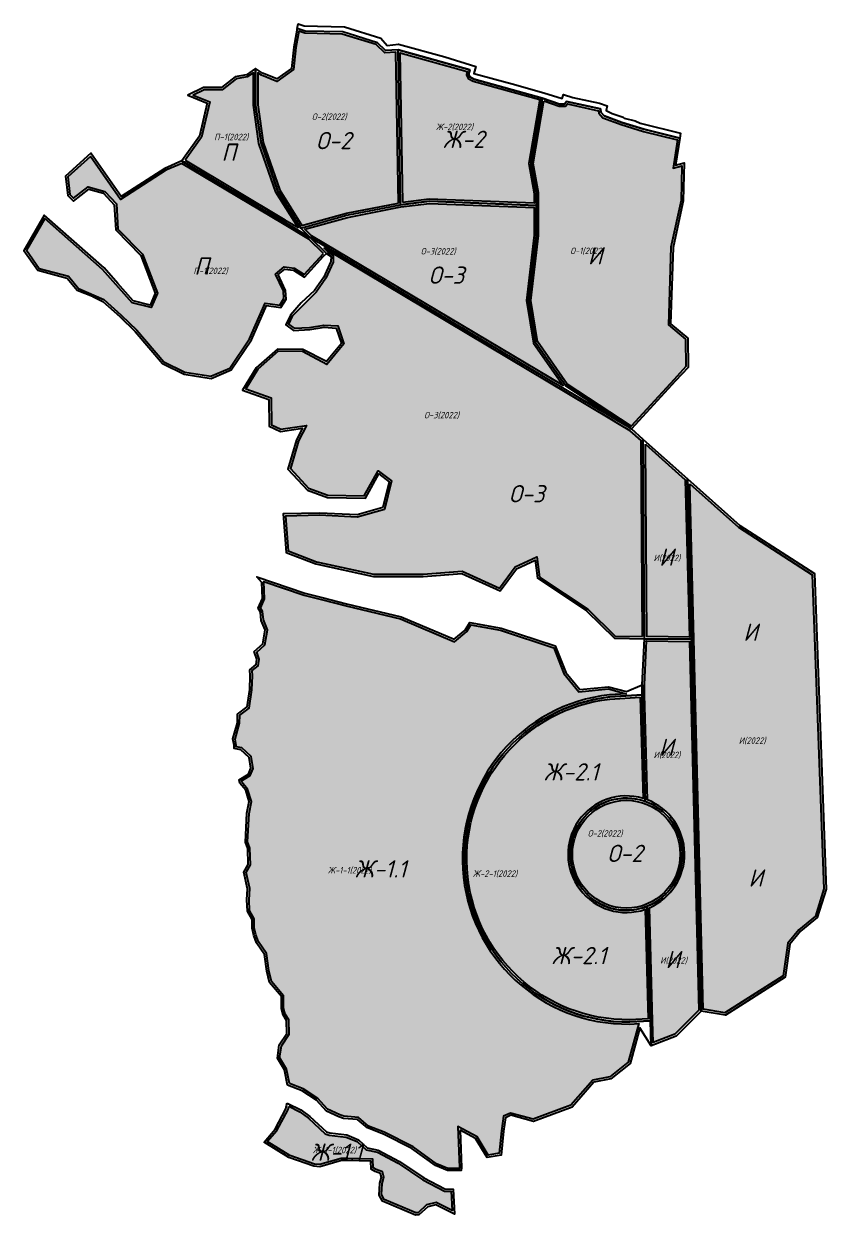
# Model space of a CAD drawing. Header units: millimetres. Extents: x 2242312 to 2245577, y 377443 to 382303.
# Drawn here: x 2242312 to 2244171, y 377443 to 380203 of the extents above; entities that cross this region are included whole.
import ezdxf

# ---------------------------------------------------------------- set-up
doc = ezdxf.new("R2010")
doc.units = ezdxf.units.MM
for name, color, linetype, lineweight, true_color, transparency in [('Ж_1_1_2022_18_08_034001_2518', 7, 'Continuous', 30, 0x000000, 0.3), ('Ж_2_1_2022_18_08_034001_2518', 7, 'Continuous', 30, 0x000000, 0.3), ('Ж_2_2022_18_08_034001_2519', 7, 'Continuous', 30, 0x000000, 0.3), ('И_2022_18_08_034001_2517', 7, 'Continuous', 30, 0x000000, 0.3), ('И_2022_18_08_034001_2518', 7, 'Continuous', 30, 0x000000, 0.3), ('И_2022_18_08_034001_2519', 7, 'Continuous', 30, 0x000000, 0.3), ('И_2022_18_08_034001_2520', 7, 'Continuous', 30, 0x000000, 0.3), ('О_2_2022_18_08_034001_2518', 7, 'Continuous', 30, 0x000000, 0.3), ('О_2_2022_18_08_034001_2519', 7, 'Continuous', 30, 0x000000, 0.3), ('О_3_2022_18_08_034001_2517', 7, 'Continuous', 30, 0x000000, 0.3), ('О_3_2022_18_08_034001_2519', 7, 'Continuous', 30, 0x000000, 0.3), ('Обозначения ТЗ', 7, 'Continuous', 30, 0x000000, 0.3), ('П_1_2022_18_08_034001_2517', 7, 'Continuous', 30, 0x000000, 0.3), ('П_1_2022_18_08_034001_2519', 7, 'Continuous', 30, 0x000000, 0.3), ('УДС_18_08_034001_2519', 7, 'Continuous', 30, 0x000000, 0.3)]:
    doc.layers.add(name, color=color, linetype=linetype, lineweight=lineweight, true_color=true_color, transparency=transparency)
for name, color, linetype, lineweight, transparency in [('Ж_1_1_2022_база_18_08_034001_2518', 2, 'Continuous', 30, 0.5), ('Ж_2_1_2022_база_18_08_034001_2518', 175, 'Continuous', 30, 0.5), ('Ж_2_2022_база_18_08_034001_2519', 22, 'Continuous', 30, 0.5), ('И_2022_база_18_08_034001_2517', 8, 'Continuous', 30, 0.5), ('И_2022_база_18_08_034001_2518', 8, 'Continuous', 30, 0.5), ('И_2022_база_18_08_034001_2519', 8, 'Continuous', 30, 0.5), ('И_2022_база_18_08_034001_2520', 8, 'Continuous', 30, 0.5), ('О_2_2022_база_18_08_034001_2518', 92, 'Continuous', 30, 0.5), ('О_2_2022_база_18_08_034001_2519', 92, 'Continuous', 30, 0.5), ('О_3_2022_база_18_08_034001_2517', 212, 'Continuous', 30, 0.5), ('О_3_2022_база_18_08_034001_2519', 212, 'Continuous', 30, 0.5), ('П_1_2022_база_18_08_034001_2517', 5, 'Continuous', 30, 0.5), ('П_1_2022_база_18_08_034001_2519', 5, 'Continuous', 30, 0.5), ('штриховка_Ж_1_1_2022_18_08_034001_2518', 2, 'Continuous', 30, 0.6), ('штриховка_Ж_2_1_2022_18_08_034001_2518', 181, 'Continuous', 30, 0.6), ('штриховка_Ж_2_2022_18_08_034001_2519', 22, 'Continuous', 30, 0.6), ('штриховка_И_2022_18_08_034001_2517', 8, 'Continuous', 30, 0.6), ('штриховка_И_2022_18_08_034001_2518', 8, 'Continuous', 30, 0.6), ('штриховка_И_2022_18_08_034001_2519', 8, 'Continuous', 30, 0.6), ('штриховка_И_2022_18_08_034001_2520', 8, 'Continuous', 30, 0.6), ('штриховка_О_2_2022_18_08_034001_2518', 92, 'Continuous', 30, 0.6), ('штриховка_О_2_2022_18_08_034001_2519', 92, 'Continuous', 30, 0.6), ('штриховка_О_3_2022_18_08_034001_2517', 212, 'Continuous', 30, 0.6), ('штриховка_О_3_2022_18_08_034001_2519', 212, 'Continuous', 30, 0.6), ('штриховка_П_1_2022_18_08_034001_2517', 5, 'Continuous', 30, 0.6), ('штриховка_П_1_2022_18_08_034001_2519', 5, 'Continuous', 30, 0.6)]:
    doc.layers.add(name, color=color, linetype=linetype, lineweight=lineweight, transparency=transparency)
for name, color, linetype in [('Об_ния_ТЗ_2022_Ж1_1_18_08_034001_2518', 7, 'Continuous'), ('Об_ния_ТЗ_2022_Ж2_18_08_034001_2519', 7, 'Continuous'), ('Об_ния_ТЗ_2022_Ж2_1_18_08_034001_2518', 7, 'Continuous'), ('Об_ния_ТЗ_2022_И_18_08_034001_2518', 7, 'Continuous'), ('Об_ния_ТЗ_2022_И_18_08_034001_2520', 7, 'Continuous'), ('Об_ния_ТЗ_2022_О1_18_08_034001_2519', 7, 'Continuous'), ('Об_ния_ТЗ_2022_О2_18_08_034001_2518', 7, 'Continuous'), ('Об_ния_ТЗ_2022_О2_18_08_034001_2519', 7, 'Continuous'), ('Об_ния_ТЗ_2022_О3_18_08_034001_2517', 7, 'Continuous'), ('Об_ния_ТЗ_2022_О3_18_08_034001_2519', 7, 'Continuous'), ('Об_ния_ТЗ_2022_П1_18_08_034001_2517', 7, 'Continuous'), ('Об_ния_ТЗ_2022_П1_18_08_034001_2519', 7, 'Continuous'), ('Обозн_ТЗ_2022_И_18_08_034001_2517', 7, 'Continuous')]:
    doc.layers.add(name, color=color, linetype=linetype)
doc.styles.add('GOST-2.304_Type-B_italic', font='GOST Common Italic.ttf')

msp = doc.modelspace()

# ---------------------------------------------------------------- hatches: boundary and pattern name
at = {"layer": 'штриховка_Ж_1_1_2022_18_08_034001_2518'}
h = msp.add_hatch(color=256, dxfattribs=at)
h.dxf.hatch_style = 1
edge = h.paths.add_edge_path()
edge.add_line((2243669.979120856, 377763.692181498), (2243630.255424041, 377756.1281739728))
edge.add_line((2243630.255424041, 377756.1281739728), (2243579.509951818, 377697.8574017461))
edge.add_line((2243579.509951818, 377697.8574017461), (2243492.522596087, 377665.2310816793))
edge.add_line((2243492.522596087, 377665.2310816793), (2243439.77973871, 377679.7413883322))
edge.add_line((2243439.77973871, 377679.7413883322), (2243423.40769498, 377672.2983332919))
edge.add_line((2243423.40769498, 377672.2983332919), (2243418.555337809, 377638.3427372704))
edge.add_line((2243418.555337809, 377638.3427372704), (2243413.363236888, 377586.4310663827))
edge.add_line((2243413.363236888, 377586.4310663827), (2243388.24523842, 377582.0993023787))
edge.add_line((2243388.24523842, 377582.0993023787), (2243362.602544931, 377624.8339223249))
edge.add_line((2243362.602544931, 377624.8339223249), (2243318.133656854, 377648.455675688))
edge.add_line((2243318.133656854, 377648.455675688), (2243321.634918625, 377553.516774451))
edge.add_line((2243321.634918625, 377553.516774451), (2243321.275230834, 377551.33))
edge.add_line((2243321.275230834, 377551.33), (2243294.553194096, 377551.33))
edge.add_line((2243294.553194096, 377551.33), (2243268.345617156, 377562.4061595962))
edge.add_line((2243268.345617156, 377562.4061595962), (2243214.144413344, 377601.4589496843))
edge.add_line((2243214.144413344, 377601.4589496843), (2243147.496100422, 377635.529470424))
edge.add_line((2243147.496100422, 377635.529470424), (2243111.112420723, 377649.6179247891))
edge.add_line((2243111.112420723, 377649.6179247891), (2243087.688838959, 377669.5018062863))
edge.add_line((2243087.688838959, 377669.5018062863), (2243053.786467888, 377672.0930703171))
edge.add_line((2243053.786467888, 377672.0930703171), (2243044.147023261, 377675.6066846753))
edge.add_line((2243044.147023261, 377675.6066846753), (2243016.276511672, 377688.4692576799))
edge.add_line((2243016.276511672, 377688.4692576799), (2242993.504215286, 377713.299172506))
edge.add_line((2242993.504215286, 377713.299172506), (2242959.241370132, 377735.506762625))
edge.add_line((2242959.241370132, 377735.506762625), (2242927.864399262, 377747.9092098185))
edge.add_line((2242927.864399262, 377747.9092098185), (2242920.843149774, 377781.573254658))
edge.add_line((2242920.843149774, 377781.573254658), (2242904.932326264, 377808.2044805945))
edge.add_line((2242904.932326264, 377808.2044805945), (2242909.090366642, 377835.6439235304))
edge.add_line((2242909.090366642, 377835.6439235304), (2242926.79435799, 377862.7021154648))
edge.add_line((2242926.79435799, 377862.7021154648), (2242926.036358804, 377895.6915583417))
edge.add_line((2242926.036358804, 377895.6915583417), (2242917.500196746, 377908.9619753285))
edge.add_line((2242917.500196746, 377908.9619753285), (2242914.302887512, 377922.5505395686))
edge.add_line((2242914.302887512, 377922.5505395686), (2242913.947887858, 377951.4934525513))
edge.add_line((2242913.947887858, 377951.4934525513), (2242886.309982752, 377984.7400774827))
edge.add_line((2242886.309982752, 377984.7400774827), (2242880.346237156, 378009.5905976861))
edge.add_line((2242880.346237156, 378009.5905976861), (2242874.672924378, 378049.1194556652))
edge.add_line((2242874.672924378, 378049.1194556652), (2242856.11695709, 378076.0886822448))
edge.add_line((2242856.11695709, 378076.0886822448), (2242850.064145869, 378092.2453241089))
edge.add_line((2242850.064145869, 378092.2453241089), (2242846.14706799, 378108.9000184311))
edge.add_line((2242846.14706799, 378108.9000184311), (2242846.395985145, 378129.3423397503))
edge.add_line((2242846.395985145, 378129.3423397503), (2242835.377646782, 378148.9137261569))
edge.add_line((2242835.377646782, 378148.9137261569), (2242834.38486929, 378173.6291582154))
edge.add_line((2242834.38486929, 378173.6291582154), (2242835.647301824, 378199.6515578711))
edge.add_line((2242835.647301824, 378199.6515578711), (2242827.165643615, 378236.9341033623))
edge.add_line((2242827.165643615, 378236.9341033623), (2242837.498566107, 378254.4903235587))
edge.add_line((2242837.498566107, 378254.4903235587), (2242836.107488671, 378293.6847267225))
edge.add_line((2242836.107488671, 378293.6847267225), (2242830.738679945, 378307.791394789))
edge.add_line((2242830.738679945, 378307.791394789), (2242834.21513984, 378373.7168258167))
edge.add_line((2242834.21513984, 378373.7168258167), (2242839.532296785, 378401.5725334613))
edge.add_line((2242839.532296785, 378401.5725334613), (2242830.959451817, 378429.8347786776))
edge.add_line((2242830.959451817, 378429.8347786776), (2242817.238659705, 378446.2602449175))
edge.add_line((2242817.238659705, 378446.2602449175), (2242816.658933064, 378449.3008519973))
edge.add_line((2242816.658933064, 378449.3008519973), (2242836.937332342, 378461.7169571469))
edge.add_line((2242836.937332342, 378461.7169571469), (2242843.530854639, 378478.0253389006))
edge.add_line((2242843.530854639, 378478.0253389006), (2242839.023294543, 378505.5327243808))
edge.add_line((2242839.023294543, 378505.5327243808), (2242817.18468483, 378525.4591977593))
edge.add_line((2242817.18468483, 378525.4591977593), (2242804.520434443, 378528.0002713762))
edge.add_line((2242804.520434443, 378528.0002713762), (2242804.600129111, 378532.091264353))
edge.add_line((2242804.600129111, 378532.091264353), (2242801.648047014, 378546.1447037226))
edge.add_line((2242801.648047014, 378546.1447037226), (2242812.190220129, 378582.9437846425))
edge.add_line((2242812.190220129, 378582.9437846425), (2242812.445431035, 378601.2460524899))
edge.add_line((2242812.445431035, 378601.2460524899), (2242834.601947397, 378617.9990214705))
edge.add_line((2242834.601947397, 378617.9990214705), (2242840.765870289, 378660.3006603973))
edge.add_line((2242840.765870289, 378660.3006603973), (2242842.037567652, 378692.8561128768))
edge.add_line((2242842.037567652, 378692.8561128768), (2242841.128041159, 378704.5798259309))
edge.add_line((2242841.128041159, 378704.5798259309), (2242855.380954064, 378716.1385906645))
edge.add_line((2242855.380954064, 378716.1385906645), (2242857.508488322, 378731.4467661528))
edge.add_line((2242857.508488322, 378731.4467661528), (2242851.913246219, 378747.4953415174))
edge.add_line((2242851.913246219, 378747.4953415174), (2242870.901438723, 378764.3653667862))
edge.add_line((2242870.901438723, 378764.3653667862), (2242876.734978359, 378799.3556186497))
edge.add_line((2242876.734978359, 378799.3556186497), (2242867.43660767, 378822.159255615))
edge.add_line((2242867.43660767, 378822.159255615), (2242865.573341418, 378841.4880835509))
edge.add_line((2242865.573341418, 378841.4880835509), (2242860.606579231, 378849.391713813))
edge.add_line((2242860.606579231, 378849.391713813), (2242870.158641341, 378871.0436813712))
edge.add_line((2242870.158641341, 378871.0436813712), (2242868.701651989, 378910.9220195688))
edge.add_line((2242868.701651989, 378910.9220195688), (2242868.664406358, 378910.9644197288))
edge.add_line((2242868.664406358, 378910.9644197288), (2242961.79728279, 378879.3393097547))
edge.add_line((2242961.79728279, 378879.3393097547), (2243002.016223264, 378869.2820628363))
edge.add_line((2243002.016223264, 378869.2820628363), (2243058.756454629, 378854.8243597287))
edge.add_line((2243058.756454629, 378854.8243597287), (2243185.129996886, 378824.8935215547))
edge.add_line((2243185.129996886, 378824.8935215547), (2243309.836677174, 378771.605123257))
edge.add_line((2243309.836677174, 378771.605123257), (2243338.38007652, 378795.192218611))
edge.add_line((2243338.38007652, 378795.192218611), (2243347.955074808, 378810.5104937501))
edge.add_line((2243347.955074808, 378810.5104937501), (2243416.722699611, 378798.1239216724))
edge.add_line((2243416.722699611, 378798.1239216724), (2243539.879993332, 378757.6780468745))
edge.add_line((2243539.879993332, 378757.6780468745), (2243563.706135168, 378698.1370344791))
edge.add_line((2243563.706135168, 378698.1370344791), (2243598.113892718, 378655.4154918388))
edge.add_line((2243598.113892718, 378655.4154918388), (2243666.602748169, 378662.2633507184))
edge.add_line((2243666.602748169, 378662.2633507184), (2243707.916049265, 378651.0965080301))
edge.add_line((2243707.916049265, 378651.0965080301), (2243669.124586983, 378648.5738181921))
edge.add_arc((2243710.997436293, 378268.3318569394), 382.5405659621763, 96.28418169734917, 270.7856745576838)
edge.add_line((2243716.24290068, 377885.8272560391), (2243736.956106179, 377886.7990017367))
edge.add_line((2243736.956106179, 377886.7990017367), (2243712.57847644, 377797.4107349703))
edge.add_line((2243712.57847644, 377797.4107349703), (2243669.979120856, 377763.692181498))
h = msp.add_hatch(color=256, dxfattribs=at)
h.dxf.hatch_style = 1
h.paths.add_polyline_path([(2242926.002225045, 377695.5268922471), (2242951.493120429, 377682.7733931036), (2242971.89705428, 377667.6528813227), (2243010.740441827, 377631.8146277837), (2243020.007329171, 377628.6779593519), (2243059.061609369, 377623.9679454473), (2243084.649068435, 377613.3846012978), (2243105.396270912, 377594.4698308352), (2243131.521674633, 377589.0889611007), (2243179.784065945, 377563.2874465271), (2243236.72636336, 377525.1592122489), (2243286.656199081, 377498.8441456328), (2243302.348606848, 377498.6644303955), (2243304.385928812, 377453.6272676115), (2243267.368750781, 377472.5963121079), (2243245.509994986, 377467.1287148629), (2243225.579087653, 377448.6256640331), (2243220.58304727, 377448.1731924514), (2243147.091031624, 377479.5128246152), (2243140.986127653, 377490.8390280365), (2243142.335524134, 377516.7381342982), (2243146.14994834, 377530.8367519405), (2243143.066153897, 377543.669315909), (2243128.616568551, 377549.1951947638), (2243121.958123124, 377552.7794217701), (2243120.772920255, 377573.0046892427), (2243062.617277537, 377574.57), (2243047.390350934, 377574.57), (2242997.770088615, 377560.1952447773), (2242985.582943769, 377561.4813699613), (2242928.805832398, 377581.3528680441), (2242876.433802482, 377613.4264339266), (2242898.64638111, 377639.4478724907), (2242924.478273164, 377687.9172252378)])
at = {"layer": 'штриховка_Ж_2_1_2022_18_08_034001_2518'}
h = msp.add_hatch(color=256, dxfattribs=at)
h.dxf.hatch_style = 1
edge = h.paths.add_edge_path()
edge.add_line((2243739.950640796, 378643.1586608933), (2243746.767145762, 378408.5876178331))
edge.add_arc((2243708.055737942, 378279.319442751), 134.9401133259903, 73.32883586973338, 288.8845586966499)
edge.add_line((2243751.730783592, 378151.6428020842), (2243758.644112756, 377897.8274782649))
edge.add_line((2243758.644112756, 377897.8274782649), (2243715.941040038, 377895.8240931688))
edge.add_arc((2243710.997436291, 378268.3318569393), 372.540565961993, 96.31836341668179, 270.7603358393186, ccw=False)
edge.add_line((2243669.998277068, 378638.6095125307), (2243739.950640796, 378643.1586608933))
at = {"layer": 'штриховка_Ж_2_2022_18_08_034001_2519'}
h = msp.add_hatch(color=256, dxfattribs=at)
h.dxf.hatch_style = 1
h.paths.add_polyline_path([(2243190.256873484, 379789.4301929638), (2243184.375996246, 380136.1814268531), (2243339.367242662, 380092.8091408953), (2243337.565340157, 380084.7819502823), (2243341.935051989, 380076.6380692886), (2243353.263111314, 380070.197545238), (2243507.638885431, 380027.6117898141), (2243481.988181136, 379879.8487879775), (2243494.899073861, 379810.3418783596), (2243494.899073861, 379787.6214842646), (2243251.570894863, 379796.9863840419)])
at = {"layer": 'штриховка_И_2022_18_08_034001_2517'}
h = msp.add_hatch(color=256, dxfattribs=at)
h.dxf.hatch_style = 1
h.paths.add_polyline_path([(2243752.323491798, 379229.0160846069), (2243844.737273475, 379146.637834212), (2243854.098508359, 378782.4906983829), (2243755.376192953, 378783.4614103613)])
at = {"layer": 'штриховка_И_2022_18_08_034001_2518'}
h = msp.add_hatch(color=256, dxfattribs=at)
h.dxf.hatch_style = 1
edge = h.paths.add_edge_path()
edge.add_line((2243876.326483236, 377917.9772669178), (2243820.680299267, 377862.3214956059))
edge.add_line((2243820.680299267, 377862.3214956059), (2243770.329638792, 377842.8227850663))
edge.add_line((2243770.329638792, 377842.8227850663), (2243768.773646171, 377893.2079634239))
edge.add_line((2243768.773646171, 377893.2079634239), (2243761.630238724, 378155.4703599561))
edge.add_arc((2243708.053932263, 378279.3194087953), 134.9407555647931, 293.3930002979445, 428.7907505800364)
edge.add_line((2243756.872133963, 378405.120007741), (2243749.798149067, 378648.5515058154))
edge.add_line((2243749.798149067, 378648.5515058154), (2243749.849709325, 378671.634284916))
edge.add_line((2243749.849709325, 378671.634284916), (2243755.153890355, 378773.4631128042))
edge.add_line((2243755.153890355, 378773.4631128042), (2243854.356784096, 378772.4876754186))
edge.add_line((2243854.356784096, 378772.4876754186), (2243876.326483236, 377917.9772669178))
at = {"layer": 'штриховка_И_2022_18_08_034001_2519'}
h = msp.add_hatch(color=256, dxfattribs=at)
h.dxf.hatch_style = 1
h.paths.add_polyline_path([(2243517.253720156, 380024.5314879477), (2243552.205380478, 380012.1276985528), (2243567.048995637, 380012.1276985528), (2243571.644592699, 380017.7807738621), (2243643.468011759, 380001.7374155581), (2243644.19115964, 379995.8957227748), (2243653.672612906, 379985.6189142266), (2243696.220733274, 379969.9678373308), (2243747.639018986, 379953.9045186744), (2243826.23903233, 379934.4834066558), (2243816.234757225, 379868.4923093013), (2243836.861006858, 379874.1252647849), (2243834.813557527, 379793.4575974132), (2243811.467320852, 379685.6049828438), (2243805.633582951, 379505.7856018898), (2243845.222577655, 379472.7145521095), (2243846.11265372, 379409.0413212006), (2243818.660537191, 379379.2208031844), (2243719.127242767, 379271.1003820715), (2243571.322278802, 379368.2246460818), (2243502.395502188, 379467.0122838956), (2243486.765770074, 379562.5076680424), (2243504.899073861, 379712.8029869699), (2243504.899073861, 379782.4253490451), (2243504.899073861, 379811.2627513712), (2243492.14812114, 379879.9086101166)])
at = {"layer": 'штриховка_И_2022_18_08_034001_2520'}
h = msp.add_hatch(color=256, dxfattribs=at)
h.dxf.hatch_style = 1
h.paths.add_polyline_path([(2243854.975206296, 379137.510887255), (2243968.025843738, 379036.7264954478), (2244138.820646659, 378926.9255970098), (2244165.951348266, 378198.7558786098), (2244146.112172764, 378135.6180646046), (2244107.638300725, 378104.4879566223), (2244082.161765988, 378073.1144645038), (2244071.084564513, 377997.412019804), (2243936.374606327, 377911.8664221715), (2243886.272279785, 377920.213830838), (2243864.228348108, 378777.568515358)])
at = {"layer": 'штриховка_О_2_2022_18_08_034001_2518'}
h = msp.add_hatch(color=256, dxfattribs=at)
h.dxf.hatch_style = 1
edge = h.paths.add_edge_path()
edge.add_arc((2243708.053932262, 378279.3194087953), 124.9407555651851, 0, 360)
at = {"layer": 'штриховка_О_2_2022_18_08_034001_2519'}
h = msp.add_hatch(color=256, dxfattribs=at)
h.dxf.hatch_style = 1
h.paths.add_polyline_path([(2243180.281432492, 379787.8973388877), (2243174.351619631, 380137.5339395592), (2243148.460523084, 380136.1463592444), (2243128.988111841, 380155.0129449863), (2243050.225435376, 380179.235910366), (2242963.062275793, 380181.4189597629), (2242949.866705172, 380185.8457678884), (2242942.908664746, 380148.0149020901), (2242937.137549702, 380097.1790872621), (2242898.903933294, 380069.786338412), (2242862.786879156, 380084.1042876032), (2242854.18, 380089.9446698872), (2242854.18, 380015.1528013218), (2242866.803673477, 379928.5542421303), (2242905.24054578, 379817.4795492712), (2242956.323053188, 379735.9107288586), (2243059.848965207, 379764.5303583613)])
at = {"layer": 'штриховка_О_3_2022_18_08_034001_2517'}
h = msp.add_hatch(color=256, dxfattribs=at)
h.dxf.hatch_style = 1
h.paths.add_polyline_path([(2243745.375074326, 378783.5904218044), (2243742.26180596, 379237.9851372778), (2243716.959458814, 379260.5398152811), (2243692.459999941, 379275.1450726441), (2243670.668251528, 379288.1461153643), (2243008.103825169, 379683.3067306039), (2243016.388616328, 379675.0510669531), (2243029.100277206, 379667.0121184529), (2243028.810521909, 379651.0624063478), (2243012.120956798, 379614.0194599051), (2242989.79997563, 379581.7814540921), (2242934.024971087, 379525.5589767003), (2242925.759700713, 379507.5322059816), (2242938.891200693, 379497.8528772402), (2242974.380171049, 379499.6287426718), (2243007.529941671, 379505.3184781041), (2243039.613557127, 379503.17729255), (2243053.803646388, 379461.6994640728), (2243014.724355765, 379414.1608681672), (2242957.705927498, 379443.6592949813), (2242901.660171511, 379444.5498124022), (2242854.83525104, 379403.1237103267), (2242826.553462735, 379357.3750612211), (2242885.026675571, 379336.6833607418), (2242885.97182869, 379274.3736386407), (2242908.067985436, 379264.1153088356), (2242966.959434601, 379272.8369570948), (2242948.603970025, 379237.363621367), (2242929.811565005, 379172.9338798154), (2242972.136658555, 379127.0777822326), (2243016.726764955, 379110.965149202), (2243100.627597984, 379109.5400210532), (2243133.189228756, 379167.6775981219), (2243164.197739704, 379144.4244734767), (2243147.83813321, 379078.1829195404), (2243084.969845562, 379060.3341799805), (2242997.617741688, 379064.8166161225), (2242918.558498313, 379062.7302005873), (2242924.599855473, 378982.1727334532), (2242990.230760849, 378956.763843629), (2243122.745496822, 378928.05), (2243237.652797917, 378928.05), (2243327.68285099, 378934.8009888026), (2243414.124347779, 378895.9139755218), (2243450.280664063, 378944.8527312232), (2243500.982971195, 378968.2457025332), (2243507.121889169, 378921.5014370247), (2243619.036985357, 378846.8979516898), (2243682.448343398, 378784.5876900986)])
at = {"layer": 'штриховка_О_3_2022_18_08_034001_2519'}
h = msp.add_hatch(color=256, dxfattribs=at)
h.dxf.hatch_style = 1
h.paths.add_polyline_path([(2242979.006225192, 379712.3020298013), (2242963.683855601, 379727.5705293012), (2243062.137090059, 379754.7878224271), (2243186.134744015, 379778.8465404011), (2243251.992896732, 379786.9627391889), (2243494.899073861, 379777.6140808729), (2243494.899073861, 379713.404063225), (2243476.667562181, 379562.2947620853), (2243492.893914068, 379463.1541181193), (2243561.413668795, 379364.9498345926)])
at = {"layer": 'штриховка_П_1_2022_18_08_034001_2517'}
h = msp.add_hatch(color=256, dxfattribs=at)
h.dxf.hatch_style = 1
h.paths.add_polyline_path([(2243006.316874496, 379670.9701015603), (2242972.822771067, 379704.346447068), (2242912.282270038, 379740.455550218), (2242678.467509254, 379879.9044612382), (2242641.121804692, 379863.7340600864), (2242536.36960032, 379796.3318994897), (2242466.778268825, 379895.8487942777), (2242414.459389075, 379848.302456528), (2242419.320188269, 379807.4518294193), (2242427.85321108, 379798.9254213544), (2242461.824907708, 379825.6927423864), (2242500.019311964, 379814.9387623633), (2242526.913002465, 379785.7168963891), (2242530.127919187, 379727.778505908), (2242587.557440414, 379669.2898742417), (2242621.959575191, 379579.3960942635), (2242607.687410241, 379545.6717654078), (2242563.356610361, 379556.7544653777), (2242494.841556375, 379633.9743422958), (2242361.02713083, 379752.2179506135), (2242318.411920783, 379678.5901908377), (2242347.775642096, 379636.4988497059), (2242415.650078834, 379618.3591323985), (2242439.138736388, 379590.0574739844), (2242497.882162722, 379564.4230752509), (2242538.305925778, 379528.3620277552), (2242574.018220379, 379493.7371106042), (2242636.887620353, 379420.215914516), (2242685.776627375, 379396.2845035538), (2242745.951070191, 379386.9474229692), (2242789.465118608, 379405.1724627282), (2242835.069716453, 379473.0860992271), (2242871.370874188, 379555.9445038724), (2242905.421170642, 379551.3949861834), (2242914.979034767, 379566.8515981346), (2242913.624924449, 379584.3589341129), (2242895.442110222, 379623.3297653131), (2242915.247966777, 379640.2689847355), (2242938.523499187, 379636.9505621559), (2242961.681631422, 379622.4699922713)])
at = {"layer": 'штриховка_П_1_2022_18_08_034001_2519'}
h = msp.add_hatch(color=256, dxfattribs=at)
h.dxf.hatch_style = 1
h.paths.add_polyline_path([(2242686.029558061, 379887.0378235445), (2242917.401151351, 379749.0442407663), (2242947.565698751, 379731.0536399781), (2242896.162060974, 379813.1352430767), (2242857.044538299, 379926.1768761819), (2242844.18, 380014.4277710859), (2242844.18, 380089.9697639892), (2242829.991301571, 380080.3873491732), (2242803.981330018, 380075.8638758596), (2242772.254014476, 380050.48), (2242730.032080499, 380050.48), (2242704.403836176, 380038.007494806), (2242743.387105783, 380022.2115872799), (2242724.071378516, 379940.9147859992)])

# ---------------------------------------------------------------- linework, layer by layer
at = {"layer": 'Ж_1_1_2022_18_08_034001_2518'}
msp.add_lwpolyline([(2243672.12, 377759.01), (2243632.89, 377751.54), (2243582.45, 377693.62), (2243492.76, 377659.98), (2243440.2, 377674.44), (2243427.97, 377668.88), (2243423.52, 377637.74), (2243417.96, 377582.15), (2243385.72, 377576.59), (2243359.03, 377621.07), (2243323.45, 377639.97), (2243326.65, 377553.2), (2243325.52, 377546.33), (2243293.54, 377546.33), (2243265.88, 377558.02), (2243211.53, 377597.18), (2243145.45, 377630.96), (2243108.52, 377645.26), (2243085.69, 377664.64), (2243052.72, 377667.16), (2243042.24, 377670.98), (2243013.27, 377684.35), (2242990.25, 377709.45), (2242956.94, 377731.04), (2242923.52, 377744.25), (2242916.12, 377779.73), (2242899.72, 377807.18), (2242904.31, 377837.47), (2242921.76, 377864.14), (2242921.07, 377894.17), (2242912.83, 377906.98), (2242909.31, 377921.94), (2242908.97, 377949.66), (2242881.72, 377982.44), (2242875.43, 378008.65), (2242869.89, 378047.25), (2242851.65, 378073.76), (2242845.27, 378090.79), (2242841.14, 378108.35), (2242841.38, 378128.06), (2242830.43, 378147.51), (2242829.38, 378173.65), (2242830.62, 378199.21), (2242821.85, 378237.76), (2242832.45, 378255.77), (2242831.14, 378292.68), (2242825.69, 378307), (2242829.24, 378374.32), (2242834.39, 378401.3), (2242826.47, 378427.41), (2242812.57, 378444.05), (2242811.1, 378451.76), (2242832.92, 378465.12), (2242838.37, 378478.6), (2242834.37, 378503.01), (2242814.84, 378520.83), (2242799.44, 378523.92), (2242799.59, 378531.62), (2242796.5, 378546.33), (2242807.2, 378583.68), (2242807.48, 378603.76), (2242829.95, 378620.75), (2242835.78, 378660.76), (2242837.03, 378692.76), (2242835.94, 378706.81), (2242850.7, 378718.78), (2242852.39, 378730.94), (2242846.09, 378749.01), (2242866.26, 378766.93), (2242871.57, 378798.78), (2242862.53, 378820.95), (2242860.71, 378839.83), (2242854.96, 378848.98), (2242865.12, 378872.01), (2242863.77, 378908.96), (2242852.57, 378921.71), (2242963.21, 378884.14), (2243003.24, 378874.13), (2243059.95, 378859.68), (2243186.7, 378829.66), (2243309, 378777.4), (2243334.57, 378798.53), (2243345.69, 378816.32), (2243417.96, 378802.98), (2243543.6, 378761.84), (2243568.07, 378700.69), (2243600.31, 378660.66), (2243667.02, 378667.33), (2243708.16, 378656.21), (2243744.85, 378671.77), (2243744.797986823, 378648.4844557093), (2243669.561059778, 378643.5916411534), (2243669.561059778, 378643.5916411534, 0.9528865998741989), (2243716.091694199, 377890.8256616481), (2243763.775747717, 377893.0627260104), (2243765.55, 377835.61), (2243739.39, 377876.72), (2243716.97, 377794.51)], format="xyb", close=True, dxfattribs=at)
msp.add_lwpolyline([(2242922.46, 377702.89), (2242954.12, 377687.05), (2242975.09, 377671.51), (2243013.35, 377636.21), (2243021.12, 377633.58), (2243060.34, 377628.85), (2243087.37, 377617.67), (2243107.75, 377599.09), (2243133.24, 377593.84), (2243182.36, 377567.58), (2243239.29, 377529.46), (2243287.92, 377503.83), (2243307.13, 377503.61), (2243309.77, 377445.25), (2243266.76, 377467.29), (2243247.97, 377462.59), (2243227.73, 377443.8), (2243219.78, 377443.08), (2243143.52, 377475.6), (2243135.92, 377489.7), (2243137.37, 377517.53), (2243140.99, 377530.91), (2243138.82, 377539.94), (2243126.53, 377544.64), (2243117.13, 377549.7), (2243116.05, 377568.13), (2243062.55, 377569.57), (2243048.1, 377569.57), (2242998.22, 377555.12), (2242984.48, 377556.57), (2242926.65, 377576.81), (2242868.83, 377612.22), (2242894.49, 377642.28), (2242919.72, 377689.62), (2242921.23, 377697.16)], close=True, dxfattribs=at)
at = {"layer": 'Ж_1_1_2022_база_18_08_034001_2518'}
msp.add_lwpolyline([(2243669.979120856, 377763.692181498), (2243630.255424041, 377756.1281739728), (2243579.509951818, 377697.8574017461), (2243492.522596087, 377665.2310816793), (2243439.77973871, 377679.7413883322), (2243423.40769498, 377672.2983332919), (2243418.555337809, 377638.3427372704), (2243413.363236888, 377586.4310663827), (2243388.24523842, 377582.0993023787), (2243362.602544931, 377624.8339223249), (2243318.133656854, 377648.455675688), (2243321.634918625, 377553.516774451), (2243321.275230834, 377551.33), (2243294.553194096, 377551.33), (2243268.345617156, 377562.4061595962), (2243214.144413344, 377601.4589496843), (2243147.496100422, 377635.529470424), (2243111.112420723, 377649.6179247891), (2243087.688838959, 377669.5018062863), (2243053.786467888, 377672.0930703171), (2243044.147023261, 377675.6066846753), (2243016.276511672, 377688.4692576799), (2242993.504215286, 377713.299172506), (2242959.241370132, 377735.506762625), (2242927.864399262, 377747.9092098185), (2242920.843149774, 377781.573254658), (2242904.932326264, 377808.2044805945), (2242909.090366642, 377835.6439235304), (2242926.79435799, 377862.7021154648), (2242926.036358804, 377895.6915583417), (2242917.500196746, 377908.9619753285), (2242914.302887512, 377922.5505395686), (2242913.947887858, 377951.4934525513), (2242886.309982752, 377984.7400774827), (2242880.346237156, 378009.5905976861), (2242874.672924378, 378049.1194556652), (2242856.11695709, 378076.0886822448), (2242850.064145869, 378092.2453241089), (2242846.14706799, 378108.9000184311), (2242846.395985145, 378129.3423397503), (2242835.377646782, 378148.9137261569), (2242834.38486929, 378173.6291582154), (2242835.647301824, 378199.6515578711), (2242827.165643615, 378236.9341033623), (2242837.498566107, 378254.4903235587), (2242836.107488671, 378293.6847267225), (2242830.738679945, 378307.791394789), (2242834.21513984, 378373.7168258167), (2242839.532296785, 378401.5725334613), (2242830.959451817, 378429.8347786776), (2242817.238659705, 378446.2602449175), (2242816.658933064, 378449.3008519973), (2242836.937332342, 378461.7169571469), (2242843.530854639, 378478.0253389006), (2242839.023294543, 378505.5327243808), (2242817.18468483, 378525.4591977593), (2242804.520434443, 378528.0002713762), (2242804.600129111, 378532.091264353), (2242801.648047014, 378546.1447037226), (2242812.190220129, 378582.9437846425), (2242812.445431035, 378601.2460524899), (2242834.601947397, 378617.9990214705), (2242840.765870289, 378660.3006603973), (2242842.037567652, 378692.8561128768), (2242841.128041159, 378704.5798259309), (2242855.380954064, 378716.1385906645), (2242857.508488322, 378731.4467661528), (2242851.913246219, 378747.4953415174), (2242870.901438723, 378764.3653667862), (2242876.734978359, 378799.3556186497), (2242867.43660767, 378822.159255615), (2242865.573341418, 378841.4880835509), (2242860.606579231, 378849.391713813), (2242870.158641341, 378871.0436813712), (2242868.701651989, 378910.9220195688), (2242868.664406358, 378910.9644197288), (2242961.79728279, 378879.3393097547), (2243002.016223264, 378869.2820628363), (2243058.756454629, 378854.8243597287), (2243185.129996886, 378824.8935215547), (2243309.836677174, 378771.605123257), (2243338.38007652, 378795.192218611), (2243347.955074808, 378810.5104937501), (2243416.722699611, 378798.1239216724), (2243539.879993332, 378757.6780468745), (2243563.706135168, 378698.1370344791), (2243598.113892718, 378655.4154918388), (2243666.602748169, 378662.2633507184), (2243707.916049265, 378651.0965080301), (2243669.124586983, 378648.5738181921, 0.9531319280868541), (2243716.24290068, 377885.8272560391), (2243736.956106179, 377886.7990017367), (2243712.57847644, 377797.4107349703)], format="xyb", close=True, dxfattribs=at)
msp.add_lwpolyline([(2242926.002225045, 377695.5268922471), (2242951.493120429, 377682.7733931036), (2242971.89705428, 377667.6528813227), (2243010.740441827, 377631.8146277837), (2243020.007329171, 377628.6779593519), (2243059.061609369, 377623.9679454473), (2243084.649068435, 377613.3846012978), (2243105.396270912, 377594.4698308352), (2243131.521674633, 377589.0889611007), (2243179.784065945, 377563.2874465271), (2243236.72636336, 377525.1592122489), (2243286.656199081, 377498.8441456328), (2243302.348606848, 377498.6644303955), (2243304.385928812, 377453.6272676115), (2243267.368750781, 377472.5963121079), (2243245.509994986, 377467.1287148629), (2243225.579087653, 377448.6256640331), (2243220.58304727, 377448.1731924514), (2243147.091031624, 377479.5128246152), (2243140.986127653, 377490.8390280365), (2243142.335524134, 377516.7381342982), (2243146.14994834, 377530.8367519405), (2243143.066153897, 377543.669315909), (2243128.616568551, 377549.1951947638), (2243121.958123124, 377552.7794217701), (2243120.772920255, 377573.0046892427), (2243062.617277537, 377574.57), (2243047.390350934, 377574.57), (2242997.770088615, 377560.1952447773), (2242985.582943769, 377561.4813699613), (2242928.805832398, 377581.3528680441), (2242876.433802482, 377613.4264339266), (2242898.64638111, 377639.4478724907), (2242924.478273164, 377687.9172252378)], close=True, dxfattribs=at)
at = {"layer": 'Ж_2_1_2022_18_08_034001_2518'}
msp.add_lwpolyline([(2243744.797986823, 378648.4844557093), (2243751.971924597, 378401.6133575664, 1.450413997655555), (2243756.538698326, 378158.7630841314), (2243763.775747717, 377893.0627260104), (2243716.091694197, 377890.8256616481, -0.9528865998763747), (2243669.561059778, 378643.5916411534)], format="xyb", close=True, dxfattribs=at)
at = {"layer": 'Ж_2_1_2022_база_18_08_034001_2518'}
msp.add_lwpolyline([(2243739.950640796, 378643.1586608933), (2243746.767145762, 378408.5876178331, 1.370785925339166), (2243751.730783592, 378151.6428020842), (2243758.644112756, 377897.8274782649), (2243715.941040038, 377895.8240931688, -0.9526364103752553), (2243669.998277068, 378638.6095125307)], format="xyb", close=True, dxfattribs=at)
at = {"layer": 'Ж_2_2022_18_08_034001_2519'}
msp.add_lwpolyline([(2243185.351847615, 379783.7878838195), (2243179.262953253, 380142.804327793), (2243345.285401613, 380096.3451033384), (2243342.851950753, 380085.5044647106), (2243345.659373499, 380080.2722394229), (2243355.193022978, 380074.8519201088), (2243513.340992903, 380031.2255751942), (2243487.068151138, 379879.878699047), (2243499.899073861, 379810.8023148654), (2243499.899073861, 379782.4253490451), (2243251.781895798, 379791.9745616154)], close=True, dxfattribs=at)
at = {"layer": 'Ж_2_2022_база_18_08_034001_2519'}
msp.add_lwpolyline([(2243190.256873484, 379789.4301929638), (2243184.375996246, 380136.1814268531), (2243339.367242662, 380092.8091408953), (2243337.565340157, 380084.7819502823), (2243341.935051989, 380076.6380692886), (2243353.263111314, 380070.197545238), (2243507.638885431, 380027.6117898141), (2243481.988181136, 379879.8487879775), (2243494.899073861, 379810.3418783596), (2243494.899073861, 379787.6214842646), (2243251.570894863, 379796.9863840419)], close=True, dxfattribs=at)
at = {"layer": 'И_2022_18_08_034001_2517'}
msp.add_lwpolyline([(2243747.246474787, 379240.239915423), (2243849.68, 379148.9299999999), (2243859.23, 378777.44), (2243750.41, 378778.51)], close=True, dxfattribs=at)
at = {"layer": 'И_2022_18_08_034001_2518'}
msp.add_lwpolyline([(2243881.380000567, 377915.9599779455), (2243823.47, 377858.04), (2243765.55, 377835.61), (2243763.775747717, 377893.0627260104), (2243756.538698326, 378158.7630841313, 0.6894487388011021), (2243751.971924597, 378401.6133575664), (2243744.797986823, 378648.4844557093), (2243744.85, 378671.77), (2243750.41, 378778.51), (2243859.231111014, 378777.4399890757)], format="xyb", close=True, dxfattribs=at)
at = {"layer": 'И_2022_18_08_034001_2519'}
msp.add_lwpolyline([(2243513.340992903, 380031.2255751942), (2243553.066288129, 380017.1276985528), (2243564.669951002, 380017.1276985528), (2243569.715937853, 380023.3348014154), (2243647.997207763, 380005.848938474), (2243648.95583992, 379998.1049697883), (2243656.530087405, 379989.8953536968), (2243697.830278319, 379974.7033203421), (2243748.985418499, 379958.7222096096), (2243831.866175633, 379938.2433776095), (2243822.33, 379875.34), (2243842.03, 379880.72), (2243839.8, 379792.86), (2243816.45, 379684.99), (2243810.71, 379508.06), (2243850.19, 379475.08), (2243851.14, 379407.12), (2243822.339132413, 379375.834368896), (2243719.93, 379264.59), (2243567.77233749, 379364.5744699957), (2243497.644708128, 379465.0832010075), (2243481.716666128, 379562.4012150639), (2243499.899073861, 379713.1035250975), (2243499.899073861, 379782.4253490451), (2243499.899073861, 379810.8023148654), (2243487.068151138, 379879.878699047)], close=True, dxfattribs=at)
at = {"layer": 'И_2022_18_08_034001_2520'}
msp.add_lwpolyline([(2243849.68, 379148.93), (2243971.06, 379040.72), (2244143.72, 378929.72), (2244170.98, 378198.08), (2244150.43, 378132.68), (2244111.19, 378100.93), (2244086.91, 378071.03), (2244075.7, 377994.42), (2243937.44, 377906.62), (2243881.38, 377915.9599999989), (2243859.23, 378777.44)], close=True, dxfattribs=at)
at = {"layer": 'И_2022_база_18_08_034001_2517'}
msp.add_lwpolyline([(2243752.323491798, 379229.0160846069), (2243844.737273475, 379146.637834212), (2243854.098508359, 378782.4906983829), (2243755.376192953, 378783.4614103613)], close=True, dxfattribs=at)
at = {"layer": 'И_2022_база_18_08_034001_2518'}
msp.add_lwpolyline([(2243876.326483236, 377917.9772669178), (2243820.680299267, 377862.3214956059), (2243770.329638792, 377842.8227850663), (2243768.773646171, 377893.2079634239), (2243761.630238724, 378155.4703599561, 0.6706919097277902), (2243756.872133963, 378405.120007741), (2243749.798149067, 378648.5515058154), (2243749.849709325, 378671.634284916), (2243755.153890355, 378773.4631128042), (2243854.356784096, 378772.4876754186)], format="xyb", close=True, dxfattribs=at)
at = {"layer": 'И_2022_база_18_08_034001_2519'}
msp.add_lwpolyline([(2243517.253720156, 380024.5314879477), (2243552.205380478, 380012.1276985528), (2243567.048995637, 380012.1276985528), (2243571.644592699, 380017.7807738621), (2243643.468011759, 380001.7374155581), (2243644.19115964, 379995.8957227748), (2243653.672612906, 379985.6189142266), (2243696.220733274, 379969.9678373308), (2243747.639018986, 379953.9045186744), (2243826.23903233, 379934.4834066558), (2243816.234757225, 379868.4923093013), (2243836.861006858, 379874.1252647849), (2243834.813557527, 379793.4575974132), (2243811.467320852, 379685.6049828438), (2243805.633582951, 379505.7856018898), (2243845.222577655, 379472.7145521095), (2243846.11265372, 379409.0413212006), (2243818.660537191, 379379.2208031844), (2243719.127242767, 379271.1003820715), (2243571.322278802, 379368.2246460818), (2243502.395502188, 379467.0122838956), (2243486.765770074, 379562.5076680424), (2243504.899073861, 379712.8029869699), (2243504.899073861, 379782.4253490451), (2243504.899073861, 379811.2627513712), (2243492.14812114, 379879.9086101166)], close=True, dxfattribs=at)
at = {"layer": 'И_2022_база_18_08_034001_2520'}
msp.add_lwpolyline([(2243854.975206296, 379137.510887255), (2243968.025843738, 379036.7264954478), (2244138.820646659, 378926.9255970098), (2244165.951348266, 378198.7558786098), (2244146.112172764, 378135.6180646046), (2244107.638300725, 378104.4879566223), (2244082.161765988, 378073.1144645038), (2244071.084564513, 377997.412019804), (2243936.374606327, 377911.8664221715), (2243886.272279785, 377920.213830838), (2243864.228348108, 378777.568515358)], close=True, dxfattribs=at)
at = {"layer": 'О_2_2022_18_08_034001_2518', "ltscale": 5}
msp.add_circle((2243708.053932262, 378279.3194087953), 129.9407555651851, dxfattribs=at)
at = {"layer": 'О_2_2022_18_08_034001_2519'}
msp.add_lwpolyline([(2243185.351847615, 379783.7878838195), (2243179.262953253, 380142.804327793), (2243150.372308288, 380141.2559928214), (2243131.605240284, 380159.4391799574), (2243051.038001383, 380184.2171271555), (2242963.939422509, 380186.398559093), (2242945.991916743, 380192.4195313298), (2242937.96, 380148.75), (2242932.42, 380099.95), (2242898.21, 380075.44), (2242865.14, 380088.55), (2242849.18, 380099.38), (2242849.18, 380014.7902862038), (2242861.924105888, 379927.3655591561), (2242900.701303377, 379815.3073961739), (2242954.063404404, 379730.098508507), (2243060.993027633, 379759.6590903942)], close=True, dxfattribs=at)
at = {"layer": 'О_2_2022_база_18_08_034001_2518', "ltscale": 5}
msp.add_circle((2243708.053932262, 378279.3194087953), 124.9407555651851, dxfattribs=at)
at = {"layer": 'О_2_2022_база_18_08_034001_2519'}
msp.add_lwpolyline([(2243180.281432492, 379787.8973388877), (2243174.351619631, 380137.5339395592), (2243148.460523084, 380136.1463592444), (2243128.988111841, 380155.0129449863), (2243050.225435376, 380179.235910366), (2242963.062275793, 380181.4189597629), (2242949.866705172, 380185.8457678884), (2242942.908664746, 380148.0149020901), (2242937.137549702, 380097.1790872621), (2242898.903933294, 380069.786338412), (2242862.786879156, 380084.1042876032), (2242854.18, 380089.9446698872), (2242854.18, 380015.1528013218), (2242866.803673477, 379928.5542421303), (2242905.24054578, 379817.4795492712), (2242956.323053188, 379735.9107288586), (2243059.848965207, 379764.5303583613)], close=True, dxfattribs=at)
at = {"layer": 'О_3_2022_18_08_034001_2517'}
msp.add_lwpolyline([(2243750.41, 378778.51), (2243747.246474787, 379240.239915423), (2243719.93, 379264.59), (2243695.020298173, 379279.4398221086), (2243673.230000002, 379292.4399999409), (2242975.908760616, 379708.329955776), (2243013.25, 379671.12), (2243024.05, 379664.29), (2243023.83, 379652.18), (2243007.75, 379616.49), (2242985.94, 379584.99), (2242955.2, 379556.63), (2242929.85, 379528.45), (2242919.52, 379505.92), (2242937.36, 379492.77), (2242974.93, 379494.65), (2243007.79, 379500.29), (2243035.96, 379498.41), (2243048.17, 379462.72), (2243013.43, 379420.46), (2242958.96, 379448.64), (2242899.8, 379449.58), (2242850.97, 379406.38), (2242819.04, 379354.73), (2242880.08, 379333.13), (2242881.02, 379271.16), (2242907.32, 379258.95), (2242958.03, 379266.46), (2242943.94, 379239.23), (2242924.22, 379171.62), (2242969.29, 379122.79), (2243015.81, 379105.98), (2243103.53, 379104.49), (2243134.76, 379160.25), (2243158.55, 379142.41), (2243143.68, 379082.2), (2243084.4, 379065.37), (2242997.68, 379069.82), (2242913.18, 379067.59), (2242919.85, 378978.65), (2242988.79, 378951.96), (2243122.21, 378923.05), (2243237.84, 378923.05), (2243326.79, 378929.72), (2243415.75, 378889.7), (2243453.54, 378940.85), (2243496.91, 378960.86), (2243502.46, 378918.6), (2243615.87, 378843), (2243680.37, 378779.62)], close=True, dxfattribs=at)
at = {"layer": 'О_3_2022_18_08_034001_2519'}
msp.add_lwpolyline([(2242975.914523226, 379708.324213426), (2242954.063404404, 379730.098508507), (2243060.993027633, 379759.6590903942), (2243185.351847615, 379783.7878838195), (2243251.781895798, 379791.9745616154), (2243499.899073861, 379782.4253490451), (2243499.899073861, 379713.1035250975), (2243481.716666128, 379562.4012150639), (2243497.644708128, 379465.0832010075), (2243567.77233749, 379364.5744699957), (2243719.929999999, 379264.5900000006), (2243695.02, 379279.44), (2243673.23029593, 379292.4398234473)], close=True, dxfattribs=at)
at = {"layer": 'О_3_2022_база_18_08_034001_2517'}
msp.add_lwpolyline([(2243745.375074326, 378783.5904218044), (2243742.26180596, 379237.9851372778), (2243716.959458814, 379260.5398152811), (2243692.459999941, 379275.1450726441), (2243670.668251528, 379288.1461153643), (2243008.103825169, 379683.3067306039), (2243016.388616328, 379675.0510669531), (2243029.100277206, 379667.0121184529), (2243028.810521909, 379651.0624063478), (2243012.120956798, 379614.0194599051), (2242989.79997563, 379581.7814540921), (2242934.024971087, 379525.5589767003), (2242925.759700713, 379507.5322059816), (2242938.891200693, 379497.8528772402), (2242974.380171049, 379499.6287426718), (2243007.529941671, 379505.3184781041), (2243039.613557127, 379503.17729255), (2243053.803646388, 379461.6994640728), (2243014.724355765, 379414.1608681672), (2242957.705927498, 379443.6592949813), (2242901.660171511, 379444.5498124022), (2242854.83525104, 379403.1237103267), (2242826.553462735, 379357.3750612211), (2242885.026675571, 379336.6833607418), (2242885.97182869, 379274.3736386407), (2242908.067985436, 379264.1153088356), (2242966.959434601, 379272.8369570948), (2242948.603970025, 379237.363621367), (2242929.811565005, 379172.9338798154), (2242972.136658555, 379127.0777822326), (2243016.726764955, 379110.965149202), (2243100.627597984, 379109.5400210532), (2243133.189228756, 379167.6775981219), (2243164.197739704, 379144.4244734767), (2243147.83813321, 379078.1829195404), (2243084.969845562, 379060.3341799805), (2242997.617741688, 379064.8166161225), (2242918.558498313, 379062.7302005873), (2242924.599855473, 378982.1727334532), (2242990.230760849, 378956.763843629), (2243122.745496822, 378928.05), (2243237.652797917, 378928.05), (2243327.68285099, 378934.8009888026), (2243414.124347779, 378895.9139755218), (2243450.280664063, 378944.8527312232), (2243500.982971195, 378968.2457025332), (2243507.121889169, 378921.5014370247), (2243619.036985357, 378846.8979516898), (2243682.448343398, 378784.5876900986)], close=True, dxfattribs=at)
at = {"layer": 'О_3_2022_база_18_08_034001_2519'}
msp.add_lwpolyline([(2242979.006225192, 379712.3020298013), (2242963.683855601, 379727.5705293012), (2243062.137090059, 379754.7878224271), (2243186.134744015, 379778.8465404011), (2243251.992896732, 379786.9627391889), (2243494.899073861, 379777.6140808729), (2243494.899073861, 379713.404063225), (2243476.667562181, 379562.2947620853), (2243492.893914068, 379463.1541181193), (2243561.413668795, 379364.9498345926)], close=True, dxfattribs=at)
at = {"layer": 'П_1_2022_18_08_034001_2517'}
msp.add_lwpolyline([(2243013.25, 379671.12), (2242975.914523226, 379708.324213426), (2242914.843516382, 379744.7497343272), (2242678.83, 379885.51), (2242638.76, 379868.16), (2242537.71, 379803.14), (2242467.62, 379903.37), (2242409.19, 379850.27), (2242414.56, 379805.14), (2242427.46, 379792.25), (2242462.92, 379820.19), (2242497.3, 379810.51), (2242522.02, 379783.65), (2242525.24, 379725.62), (2242583.26, 379666.53), (2242616.57, 379579.49), (2242604.75, 379551.56), (2242566.07, 379561.23), (2242530.26901861, 379601.5794884064), (2242498.38, 379637.52), (2242359.76, 379760.01), (2242312.49, 379678.34), (2242344.72, 379632.14), (2242412.82, 379613.94), (2242436.05, 379585.94), (2242471.52, 379571.97), (2242472.515101913, 379571.4726596022), (2242495.15, 379560.16), (2242534.9, 379524.7), (2242570.37, 379490.31), (2242633.76, 379416.18), (2242684.26, 379391.46), (2242746.58, 379381.79), (2242792.78, 379401.14), (2242839.47, 379470.67), (2242874.44, 379550.49), (2242907.97, 379546.01), (2242920.09, 379565.61), (2242918.54, 379585.65), (2242901.58, 379622), (2242916.78, 379635), (2242936.77, 379632.15), (2242962.55, 379616.03), (2243006.65, 379665.17)], close=True, dxfattribs=at)
at = {"layer": 'П_1_2022_18_08_034001_2519'}
msp.add_lwpolyline([(2242678.829999994, 379885.5100000039), (2242914.84, 379744.75), (2242975.914523226, 379708.324213426), (2242954.063404404, 379730.098508507), (2242900.701303377, 379815.3073961739), (2242861.924105888, 379927.3655591561), (2242849.18, 380014.7902862038), (2242849.18, 380099.38), (2242828.08, 380085.13), (2242801.86, 380080.57), (2242770.5, 380055.48), (2242728.88, 380055.48), (2242692.12, 380037.59), (2242737.53, 380019.19), (2242719.43, 379943.01)], close=True, dxfattribs=at)
at = {"layer": 'П_1_2022_база_18_08_034001_2517'}
msp.add_lwpolyline([(2243006.316874496, 379670.9701015603), (2242972.822771067, 379704.346447068), (2242912.282270038, 379740.455550218), (2242678.467509254, 379879.9044612382), (2242641.121804692, 379863.7340600864), (2242536.36960032, 379796.3318994897), (2242466.778268825, 379895.8487942777), (2242414.459389075, 379848.302456528), (2242419.320188269, 379807.4518294193), (2242427.85321108, 379798.9254213544), (2242461.824907708, 379825.6927423864), (2242500.019311964, 379814.9387623633), (2242526.913002465, 379785.7168963891), (2242530.127919187, 379727.778505908), (2242587.557440414, 379669.2898742417), (2242621.959575191, 379579.3960942635), (2242607.687410241, 379545.6717654078), (2242563.356610361, 379556.7544653777), (2242494.841556375, 379633.9743422958), (2242361.02713083, 379752.2179506135), (2242318.411920783, 379678.5901908377), (2242347.775642096, 379636.4988497059), (2242415.650078834, 379618.3591323985), (2242439.138736388, 379590.0574739844), (2242497.882162722, 379564.4230752509), (2242538.305925778, 379528.3620277552), (2242574.018220379, 379493.7371106042), (2242636.887620353, 379420.215914516), (2242685.776627375, 379396.2845035538), (2242745.951070191, 379386.9474229692), (2242789.465118608, 379405.1724627282), (2242835.069716453, 379473.0860992271), (2242871.370874188, 379555.9445038724), (2242905.421170642, 379551.3949861834), (2242914.979034767, 379566.8515981346), (2242913.624924449, 379584.3589341129), (2242895.442110222, 379623.3297653131), (2242915.247966777, 379640.2689847355), (2242938.523499187, 379636.9505621559), (2242961.681631422, 379622.4699922713)], close=True, dxfattribs=at)
at = {"layer": 'П_1_2022_база_18_08_034001_2519'}
msp.add_lwpolyline([(2242686.029558061, 379887.0378235445), (2242917.401151351, 379749.0442407663), (2242947.565698751, 379731.0536399781), (2242896.162060974, 379813.1352430767), (2242857.044538299, 379926.1768761819), (2242844.18, 380014.4277710859), (2242844.18, 380089.9697639892), (2242829.991301571, 380080.3873491732), (2242803.981330018, 380075.8638758596), (2242772.254014476, 380050.48), (2242730.032080499, 380050.48), (2242704.403836176, 380038.007494806), (2242743.387105783, 380022.2115872799), (2242724.071378516, 379940.9147859992)], close=True, dxfattribs=at)
at = {"layer": 'УДС_18_08_034001_2519'}
msp.add_lwpolyline([(2242945.991916743, 380192.4195313298), (2242947.96, 380203.12), (2242961.66, 380198.14), (2243054.97, 380196.54), (2243139.21, 380169.97), (2243154.14, 380152.67), (2243180.29, 380155.99), (2243287.43, 380126.31), (2243359.56, 380104.21), (2243354.72, 380088.14), (2243443.39, 380064.2), (2243517.15, 380043.33), (2243559.65, 380029.96), (2243562.19, 380039.46), (2243584.23, 380032.27), (2243620.24, 380025.07), (2243646.01, 380018.95), (2243663.73, 380013.36), (2243661.38, 380001.97), (2243674.97, 379995.19), (2243700.42, 379986.84), (2243702.76, 379984.85), (2243728.89, 379978.2), (2243740.04, 379973.2), (2243833.65, 379950.01), (2243831.866175633, 379938.2433776095), (2243748.985418499, 379958.7222096096), (2243697.830278319, 379974.7033203421), (2243656.530087405, 379989.8953536968), (2243648.95583992, 379998.1049697883), (2243647.997207763, 380005.848938474), (2243569.715937853, 380023.3348014154), (2243564.669951002, 380017.1276985528), (2243553.066288129, 380017.1276985528), (2243513.340992903, 380031.2255751942), (2243355.193022978, 380074.8519201088), (2243345.659373499, 380080.2722394229), (2243342.851950753, 380085.5044647106), (2243345.285401613, 380096.3451033384), (2243179.262953253, 380142.804327793), (2243150.372308288, 380141.2559928214), (2243131.605240284, 380159.4391799574), (2243051.038001383, 380184.2171271555), (2242963.939422509, 380186.398559093)], close=True, dxfattribs=at)

# ---------------------------------------------------------------- texts
at = {"layer": 'Об_ния_ТЗ_2022_Ж1_1_18_08_034001_2518', "char_height": 15, "attachment_point": 1, "style": 'GOST-2.304_Type-B_italic'}
for insert in [(2243016.825998641, 378249.7393937485), (2242981.932434597, 377601.4930651176)]:
    msp.add_mtext_dynamic_manual_height_columns('Ж-1-1(2022)', width=74.08378976816311, gutter_width=12.5, heights=[0], dxfattribs=dict(at, insert=insert))
at = {"layer": 'Об_ния_ТЗ_2022_Ж2_18_08_034001_2519', "insert": (2243267.043193524, 379971.7678111761), "char_height": 15, "attachment_point": 1, "style": 'GOST-2.304_Type-B_italic'}
msp.add_mtext_dynamic_manual_height_columns('Ж-2(2022)', width=74.08378976816311, gutter_width=12.5, heights=[0], dxfattribs=at)
at = {"layer": 'Об_ния_ТЗ_2022_Ж2_1_18_08_034001_2518', "insert": (2243352.576736675, 378241.8623781375), "char_height": 15, "attachment_point": 1, "style": 'GOST-2.304_Type-B_italic'}
msp.add_mtext_dynamic_manual_height_columns('Ж-2-1(2022)', width=74.08378976816311, gutter_width=12.5, heights=[0], dxfattribs=at)
at = {"layer": 'Об_ния_ТЗ_2022_И_18_08_034001_2518', "char_height": 15, "attachment_point": 1, "style": 'GOST-2.304_Type-B_italic'}
for insert in [(2243771.05767636, 378516.9612065429), (2243786.180365861, 378040.6318220259)]:
    msp.add_mtext_dynamic_manual_height_columns('И(2022)', width=74.08378976816311, gutter_width=12.5, heights=[0], dxfattribs=dict(at, insert=insert))
at = {"layer": 'Об_ния_ТЗ_2022_И_18_08_034001_2520', "insert": (2243968.431823747, 378549.9939799791), "char_height": 15, "attachment_point": 1, "style": 'GOST-2.304_Type-B_italic'}
msp.add_mtext_dynamic_manual_height_columns('И(2022)', width=74.08378976816311, gutter_width=12.5, heights=[0], dxfattribs=at)
at = {"layer": 'Об_ния_ТЗ_2022_О1_18_08_034001_2519', "insert": (2243578.115341378, 379684.6592165434), "char_height": 15, "attachment_point": 1, "style": 'GOST-2.304_Type-B_italic'}
msp.add_mtext_dynamic_manual_height_columns('О-1(2022)', width=74.08378976816311, gutter_width=12.5, heights=[0], dxfattribs=at)
at = {"layer": 'Об_ния_ТЗ_2022_О2_18_08_034001_2518', "insert": (2243618.725345489, 378335.1719697223), "char_height": 15, "attachment_point": 1, "style": 'GOST-2.304_Type-B_italic'}
msp.add_mtext_dynamic_manual_height_columns('О-2(2022)', width=74.08378976816311, gutter_width=12.5, heights=[0], dxfattribs=at)
at = {"layer": 'Об_ния_ТЗ_2022_О2_18_08_034001_2519', "insert": (2242979.769233983, 379995.5519325806), "char_height": 15, "attachment_point": 1, "style": 'GOST-2.304_Type-B_italic'}
msp.add_mtext_dynamic_manual_height_columns('О-2(2022)', width=74.08378976816311, gutter_width=12.5, heights=[0], dxfattribs=at)
at = {"layer": 'Об_ния_ТЗ_2022_О3_18_08_034001_2517', "insert": (2243239.845887247, 379304.1129920348), "char_height": 15, "attachment_point": 1, "style": 'GOST-2.304_Type-B_italic'}
msp.add_mtext_dynamic_manual_height_columns('О-3(2022)', width=74.08378976816311, gutter_width=12.5, heights=[0], dxfattribs=at)
at = {"layer": 'Об_ния_ТЗ_2022_О3_18_08_034001_2519', "insert": (2243231.990507944, 379683.7093600286), "char_height": 15, "attachment_point": 1, "style": 'GOST-2.304_Type-B_italic'}
msp.add_mtext_dynamic_manual_height_columns('О-3(2022)', width=74.08378976816311, gutter_width=12.5, heights=[0], dxfattribs=at)
at = {"layer": 'Об_ния_ТЗ_2022_П1_18_08_034001_2517', "insert": (2242705.190921496, 379638.4370536751), "char_height": 15, "attachment_point": 1, "style": 'GOST-2.304_Type-B_italic'}
msp.add_mtext_dynamic_manual_height_columns('П-1(2022)', width=74.08378976816311, gutter_width=12.5, heights=[0], dxfattribs=at)
at = {"layer": 'Об_ния_ТЗ_2022_П1_18_08_034001_2519', "insert": (2242753.11321701, 379948.4839891202), "char_height": 15, "attachment_point": 1, "style": 'GOST-2.304_Type-B_italic'}
msp.add_mtext_dynamic_manual_height_columns('П-1(2022)', width=74.08378976816311, gutter_width=12.5, heights=[0], dxfattribs=at)
at = {"layer": 'Обозн_ТЗ_2022_И_18_08_034001_2517', "insert": (2243771.05767636, 378973.3328691423), "char_height": 15, "attachment_point": 1, "style": 'GOST-2.304_Type-B_italic'}
msp.add_mtext_dynamic_manual_height_columns('И(2022)', width=74.08378976816311, gutter_width=12.5, heights=[0], dxfattribs=at)
at = {"layer": 'Обозначения ТЗ', "char_height": 40, "attachment_point": 1, "style": 'GOST-2.304_Type-B_italic'}
for s, insert in [('О-2', (2242989.139334531, 379952.5730079074)), ('Ж-2', (2243283.001525307, 379955.5685351571)), ('П', (2242770.243588682, 379925.6044001464)), ('И', (2243618.986075453, 379685.8558700221)), ('П', (2242707.262364929, 379661.8783582576)), ('О-3', (2243249.981786154, 379640.9008049952)), ('О-3', (2243435.926799618, 379134.4307057323)), ('И', (2243783.934210994, 378987.5834016573)), ('И', (2243978.941067948, 378813.7630585652)), ('И', (2243783.934210994, 378547.0370581733)), ('Ж-2.1', (2243516.931336868, 378490.091021638)), ('О-2', (2243663.934575696, 378301.2930422934)), ('Ж-1.1', (2243078.917141507, 378265.3289902747)), ('И', (2243990.941972479, 378244.3514370142)), ('Ж-2.1', (2243534.929556993, 378064.5311769132)), ('И', (2243798.936909994, 378055.544595163)), ('Ж-1.1', (2242976.915726334, 377609.0071971767))]:
    msp.add_mtext_dynamic_manual_height_columns(s, width=162.0059378286824, gutter_width=12.5, heights=[0], dxfattribs=dict(at, insert=insert))

doc.saveas('drawing.dxf')
